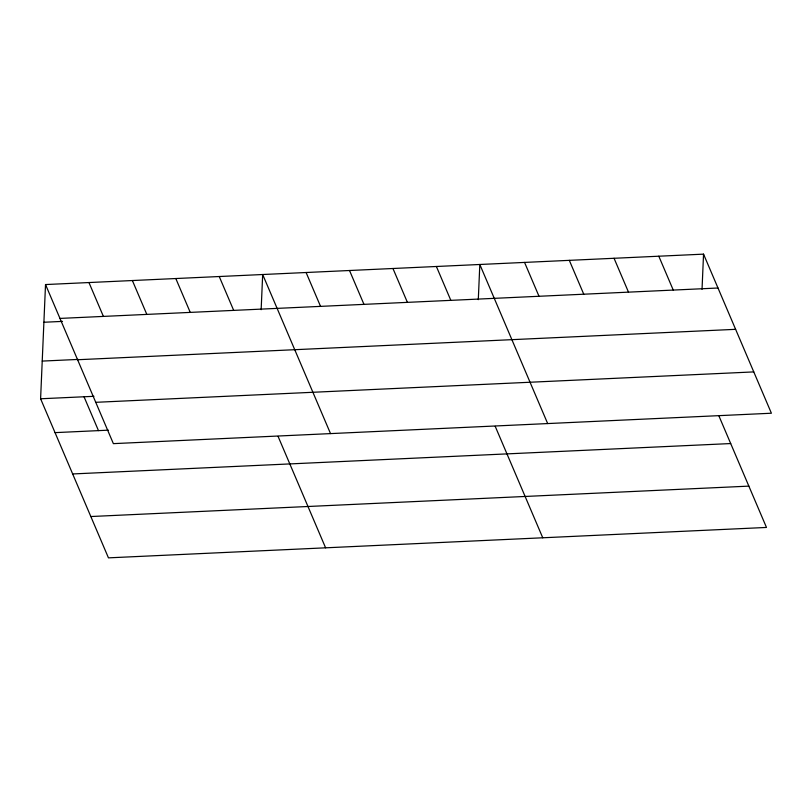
<?xml version="1.0" encoding="UTF-8"?>
<svg xmlns="http://www.w3.org/2000/svg" width="812" height="812" viewBox="0 0 812 812"><rect width="100%" height="100%" fill="white"/><g stroke="black" fill="none" stroke-linecap="round" stroke-linejoin="round"><path stroke-width="1.22" d="M718.945 415.998L766.477 527.445L108.453 557.854L40.6 398.773L45.523 284.555L703.547 254.146L771.4 413.227L113.375 443.636L45.523 284.555M261.149 309.697L262.672 274.517L330.525 433.598M478.298 299.669L479.821 264.489L547.674 423.559M702.035 289.326L703.547 254.146M59.966 318.416L717.991 288.006M43.899 322.252L62.514 321.39M42.224 361.086L78.206 359.422M77.587 359.736L735.611 329.327M40.6 398.773L93.959 396.307M95.745 402.316L753.78 371.906M55.043 432.634L108.402 430.167M72.664 473.954L730.698 443.555M90.832 516.533L748.857 486.124M658.806 256.216L673.249 290.077M614.055 258.277L628.498 292.147M569.313 260.347L583.757 294.208M524.562 262.418L539.006 296.278M436.389 266.488L450.833 300.359M495.218 426.341L542.751 537.788M392.957 268.498L407.401 302.358M349.525 270.508L363.969 304.368M306.104 272.517L320.547 306.378M219.24 276.527L233.683 310.387M278.069 436.379L325.602 547.816M175.808 278.536L190.252 312.397M132.376 280.536L146.82 314.406M88.955 282.546L103.398 316.406M84.032 396.763L98.475 430.634"/></g></svg>
